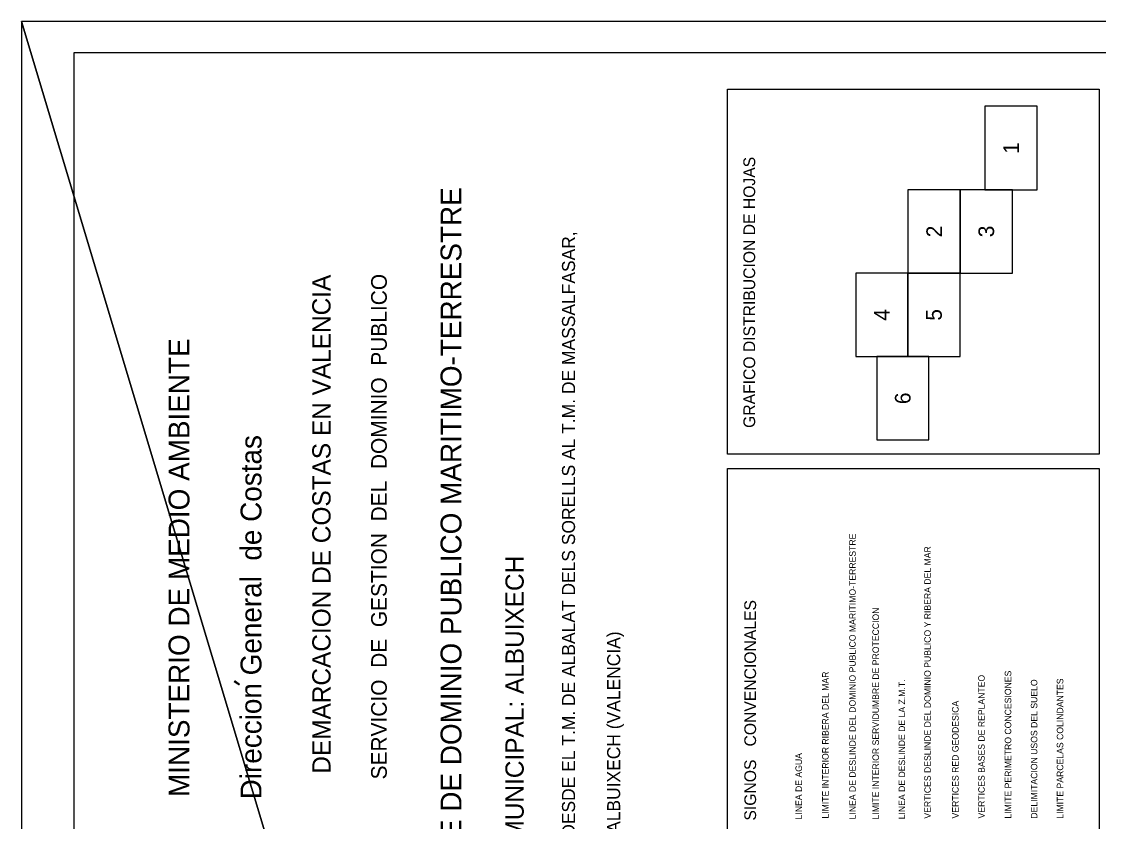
# Model space of a CAD drawing. Extents: x 731654 to 732244, y 4380181 to 4381208.
# Drawn here: x 731654.5 to 731861.1, y 4381053.9 to 4381207.5 of the extents above; entities that cross this region are included whole.
import ezdxf
from ezdxf.enums import TextEntityAlignment as Align

# ---------------------------------------------------------------- set-up
doc = ezdxf.new("R2010")
doc.units = 0
doc.layers.get('0').update_dxf_attribs({"linetype": 'CONTINUOUS'})

msp = doc.modelspace()

# ---------------------------------------------------------------- linework, layer by layer
at = {"color": 0, "linetype": 'CONTINUOUS'}
for points in [[(731789.77, 4381124.54), (731789.77, 4381194.5), (731861.04, 4381194.5), (731861.04, 4381124.54)], [(731839.15, 4381175.25), (731849.15, 4381175.25), (731849.15, 4381191.25), (731839.15, 4381191.25)], [(731824.39, 4381159.25), (731834.39, 4381159.25), (731834.39, 4381175.25), (731824.39, 4381175.25)], [(731834.39, 4381159.25), (731844.39, 4381159.25), (731844.39, 4381175.25), (731834.39, 4381175.25)], [(731814.39, 4381143.25), (731824.39, 4381143.25), (731824.39, 4381159.25), (731814.39, 4381159.25)], [(731824.39, 4381143.25), (731834.39, 4381143.25), (731834.39, 4381159.25), (731824.39, 4381159.25)], [(731818.39, 4381127.25), (731828.39, 4381127.25), (731828.39, 4381143.25), (731818.39, 4381143.25)], [(731789.77, 4381028.19), (731789.77, 4381121.78), (731861.04, 4381121.78), (731861.04, 4381028.19)]]:
    msp.add_lwpolyline(points, close=True, dxfattribs=at)

# ---------------------------------------------------------------- texts
for s, height, p in [('1', 3, (731844.15, 4381183.25)), ('2', 3, (731829.39, 4381167.24)), ('3', 3, (731839.39, 4381167.24)), ('DEMARCACION DE COSTAS EN VALENCIA', 3.5, (731711.97, 4381111.09)), ('SERVICIO  DE  GESTION  DEL  DOMINIO  PUBLICO', 3, (731723, 4381110.62)), ('4', 3, (731819.39, 4381151.24)), ('5', 3, (731829.39, 4381151.24)), ('6', 3, (731823.39, 4381135.23)), ('SIGNOS   CONVENCIONALES   ', 2.25, (731794.15, 4381076.65))]:
    msp.add_text(s, height=height, rotation=90, dxfattribs=at).set_placement(p, align=Align.MIDDLE)
for s, height, rotation, p in [('GRAFICO DISTRIBUCION DE HOJAS', 2.25, 90, (731795.1, 4381129.56)), ('DESLINDE DE DOMINIO PUBLICO MARITIMO-TERRESTRE ', 4, 90, (731738.81, 4381027.71)), ('EXPEDIENTE: DESDE EL T.M. DE ALBALAT DELS SORELLS AL T.M. DE MASSALFASAR, ', 2.5, 90, (731760.58, 4381028.11)), ('MINISTERIO DE MEDIO AMBIENTE', 4, 90, (731686.68, 4381058.77)), ('Direccion General  de Costas', 4, 90, (731700.48, 4381058.32)), ('LINEA DE DESLINDE DEL DOMINIO PUBLICO MARITIMO-TERRESTRE', 1.24, 90, (731814.37, 4381054.47)), ('VERTICES DESLINDE DEL DOMINIO PUBLICO Y RIBERA DEL MAR', 1.24, 90, (731828.76, 4381054.62)), ('TERMINO MUNICIPAL: ALBUIXECH', 3.5, 90, (731750.74, 4381027.54)), ('LIMITE INTERIOR SERVIDUMBRE DE PROTECCION', 1.24, 90, (731818.82, 4381054.47)), ('EN EL T.M. DE ALBUIXECH (VALENCIA)', 2.5, 90, (731769.23, 4381028.11)), ("'", 4, 55.3292, (731698.26, 4381078.31)), ('LIMITE INTERIOR RIBERA DEL MAR', 1.24, 90, (731809.18, 4381054.63)), ('LINEA DE DESLINDE DE LA Z.M.T.', 1.24, 90, (731823.84, 4381054.49)), ('VERTICES BASES DE REPLANTEO', 1.24, 90, (731839.09, 4381054.65)), ('LIMITE PERIMETRO CONCESIONES', 1.24, 90, (731844.18, 4381054.62)), ('DELIMITACION USOS DEL SUELO', 1.24, 90, (731849.18, 4381054.61)), ('LIMITE PARCELAS COLINDANTES', 1.24, 90, (731854.15, 4381054.6)), ('VERTICES RED GEODESICA', 1.24, 90, (731834.09, 4381054.65)), ('LINEA DE AGUA', 1.24, 90, (731804.07, 4381054.48))]:
    msp.add_text(s, height=height, rotation=rotation, dxfattribs=at).set_placement(p)

# ---------------------------------------------------------------- meshes
mesh = msp.add_polyface(dxfattribs=at)
corners = [(731962.5, 4380181), (731654.5, 4381207.5), (732244, 4380181), (732244, 4381207.5), (731654.5, 4380181)]
mesh.append_faces([[corners[k] for k in face] for face in [(0, 1, 4), (1, 0, 2, 3)]], dxfattribs={"vtx0": -1, "color": 0})
mesh = msp.add_polyface(dxfattribs=at)
corners = [(731945.58, 4381021), (731945.58, 4381201.5), (731664.5, 4381201.5), (731664.5, 4381021)]
mesh.append_faces([[corners[k] for k in face] for face in [(0, 1, 2, 3)]], dxfattribs={"color": 0})

doc.saveas('drawing.dxf')
